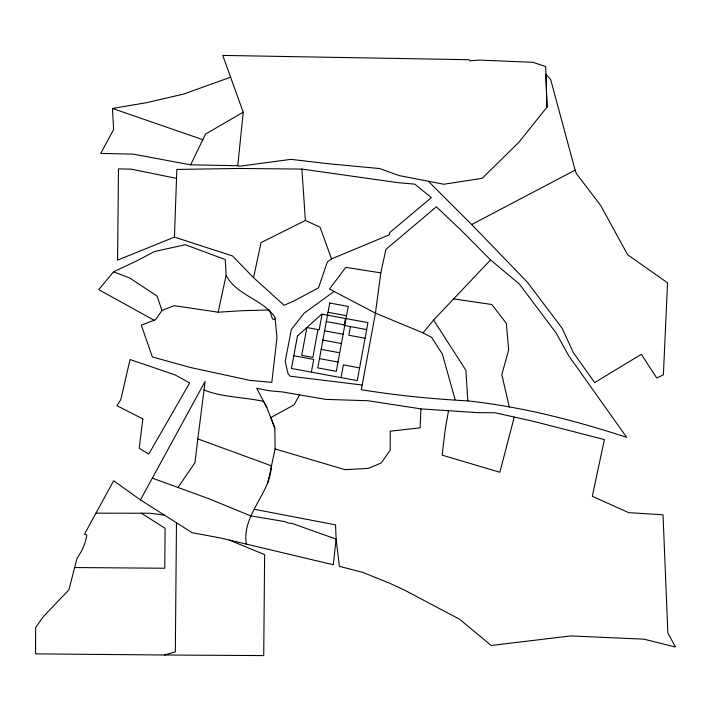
<?xml version="1.0" encoding="UTF-8"?>
<svg xmlns="http://www.w3.org/2000/svg" width="711" height="711" viewBox="0 0 711 711"><rect width="100%" height="100%" fill="white"/><g stroke="black" fill="none" stroke-linecap="round" stroke-linejoin="round"><path stroke-width="1.07" d="M246.317 544.031C241.758 514.577 270.047 494.278 271.478 465.856L197.818 438.909L205.088 381.425L140.458 499.904L192.148 532.708L220.481 537.987L333.281 564.747L336.116 539.107L335.539 524.86L254.405 509.307M176.479 522.763L175.333 651.898L164.525 654.991L35.55 653.871L35.621 627.466L43.558 616.41L68.896 589.837L76.992 558.508L81.738 550.678A56.365 56.365 0 0 0 86.635 536.343L86.84 535.099L84.52 534.085L113.68 480.743L140.458 499.904M174.426 237.101L176.852 169.44L238.185 168.463L301.908 169.076L398.036 182.665L414.824 184.176L431.373 197.622L389.601 232.675L389.237 234.852L331.548 258.893L327.336 262.012L318.484 287.831L293.981 300.966L284.107 305.295L253.587 277.717L232.47 255.933L174.426 237.101L117.555 260.137L118.488 168.88L131.286 169.147L176.532 178.399M420.903 408.887L420.157 427.835L390.232 431.204L390.17 450.241L381.194 462.985L368.422 468.353L345.111 469.687L275.113 448.943L274.828 427.995L270.758 417.588L294.087 404.861L299.527 394.916L325.727 399.378L368.005 400.737L420.903 408.887L478.112 412.664L495.132 412.771L534.494 421.587L604.403 439.576L592.299 496.287L628.711 512.649L663.025 514.808L667.851 632.914L675.45 647.019L643.997 639.18L570.72 635.927L491.23 645.481L459.537 619.21L404.355 590.023L389.832 583.313L362.646 572.337L339.387 566.338L336.116 539.107L291.874 523.367L288.426 523.092L285.04 521.643L250.645 515.857L208.483 498.58L152.474 478.165M237.776 165.707L243.224 112.205L222.739 55.414L469.029 59.715L469.74 60.844L479.427 60.088L533.001 62.319L545.684 66.532L546.99 107.157L518.799 142.36L482.182 178.319L443.842 184.247L399.226 175.608L379.496 168.534L329.122 163.814L290.923 159.344L239.767 166.205L237.776 165.707L190.664 164.836L132.966 154.1L100.74 153.434L113.618 129.473L112.445 108.445L146.013 102.784L183.767 94.039L230.551 77.223M197.818 438.909L194.992 462.603L178.168 487.195M380.82 272.882L375.435 313.124L361.312 389.735C396.685 395.423 432.137 398.978 467.847 400.888C522.043 406.808 574.923 420.432 626.675 437.336L568.693 355.722L555.966 332.73L519.314 283.973L490.554 259.924L461.35 230.497L436.394 206.812L385.913 249.365L380.82 272.882L345.839 267.327L329.477 289.066L375.435 313.124L423.072 332.899L431.621 337.387L442.331 354.051L455.129 399.609M448.508 410.86L445.228 429.4L442.118 455.138L499.86 472.255L514.222 417.179M317.977 329.611L312.849 357.411L301.722 355.358L306.85 327.558L319.186 329.771L322.065 314.173M311.374 372.155L313.72 359.428L293.803 355.758M345.457 318.484L344.177 325.434L366.654 329.584M341.031 377.621L343.377 364.894L359.588 367.889M350.443 326.589L348.843 335.245L365.054 338.232M226.116 275.379C236.736 295.527 262.67 299.082 274.997 317.275L276.961 337.716L271.798 382.358L250.21 380.438L190.53 367.525L152.385 356.94L141.285 325.176L155.638 319.63L161.939 310.503L174.115 305.677L218.153 312.191L226.116 275.379L225.271 259.595L185.367 244.717L154.403 251.552L137.641 260.448L113.591 271.815L98.758 289.661L154.074 320.234M253.587 277.717L260.999 242.629L305.383 220.463L320.048 227.173L331.548 258.893M267.612 483.809L275.113 448.943M190.664 164.836L205.541 134.059L243.224 112.205M423.072 332.899L433.586 320.066L490.554 259.924M334.072 291.466L304.024 313.284L291.368 329.513L285.218 361.268L287.955 373.373L289.999 376.181L362.183 385.015M546.99 107.157L545.906 74.131L550.696 79.614L575.119 170.151L471.677 224.534L428.369 181.252M218.153 312.191L242.682 310.68L269.345 309.987L272.544 319.123L275.175 319.123M95.958 513.164L150.11 513.235L164.383 515.093M164.525 654.991L263.728 655.586L264.616 554.642L229.404 540.076M74.451 567.538L164.765 568.24L165.112 528.282L141.293 513.164M453.298 298.833L491.861 304.53L506.365 323.363L508.641 349.963L501.824 374.555L509.298 407.127M299.527 394.916L282.88 392.001L269.256 390.766L256.671 388.268L266.794 407.447L274.828 427.995M328.02 312.298L346.55 315.711M326.305 321.559L344.844 324.98M324.598 330.828L343.137 334.25M322.892 340.098L341.422 343.511M321.185 349.368L339.716 352.78M319.47 358.628L338.009 362.05M112.445 108.445L202.866 139.703M113.591 271.815L129.793 278.037L157.158 296.158L161.939 310.503M204.004 389.984C222.907 397.556 243.935 397.005 263.612 401.413L266.794 407.447M471.677 224.534L527.464 282.311L562.081 328.171L573.413 352.745L594.689 382.571L641.34 354.309L656.751 378.03L663.381 374.821L667.549 282.827L627.706 254.831L600.653 205.452L576.47 173.68L575.119 170.151M433.586 320.066L465.892 370.262L467.847 400.888M301.908 169.076L305.383 220.463M142.858 418.903L139.196 448.294L148.741 454.089L189.659 382.962L174.959 374.839L130.06 359.544L120.79 399.6L116.933 405.705L142.858 418.903M297.447 336.027L291.457 368.485L357.242 380.607L367.934 322.625L321.781 314.12L297.447 336.027M329.726 303.028L317.764 367.898L336.303 371.32L348.257 306.441L329.726 303.028"/></g></svg>
